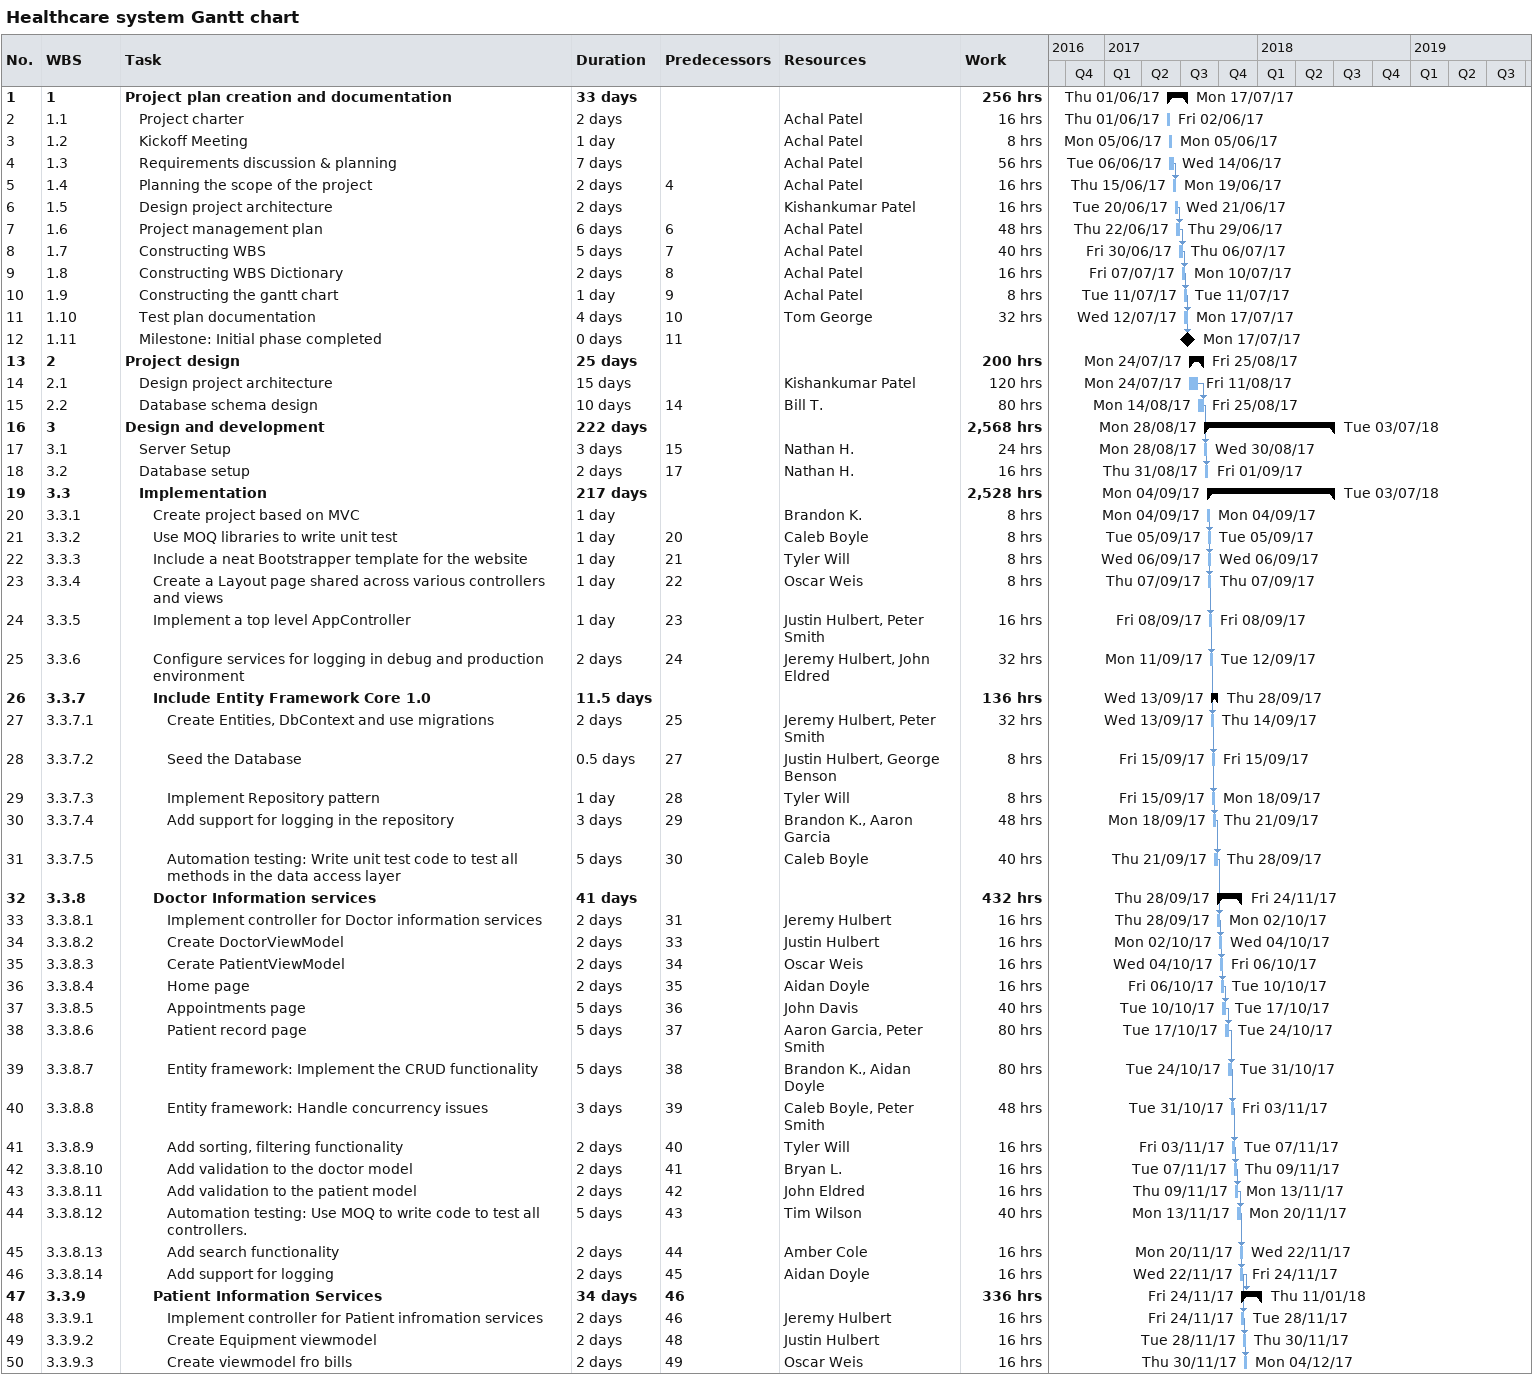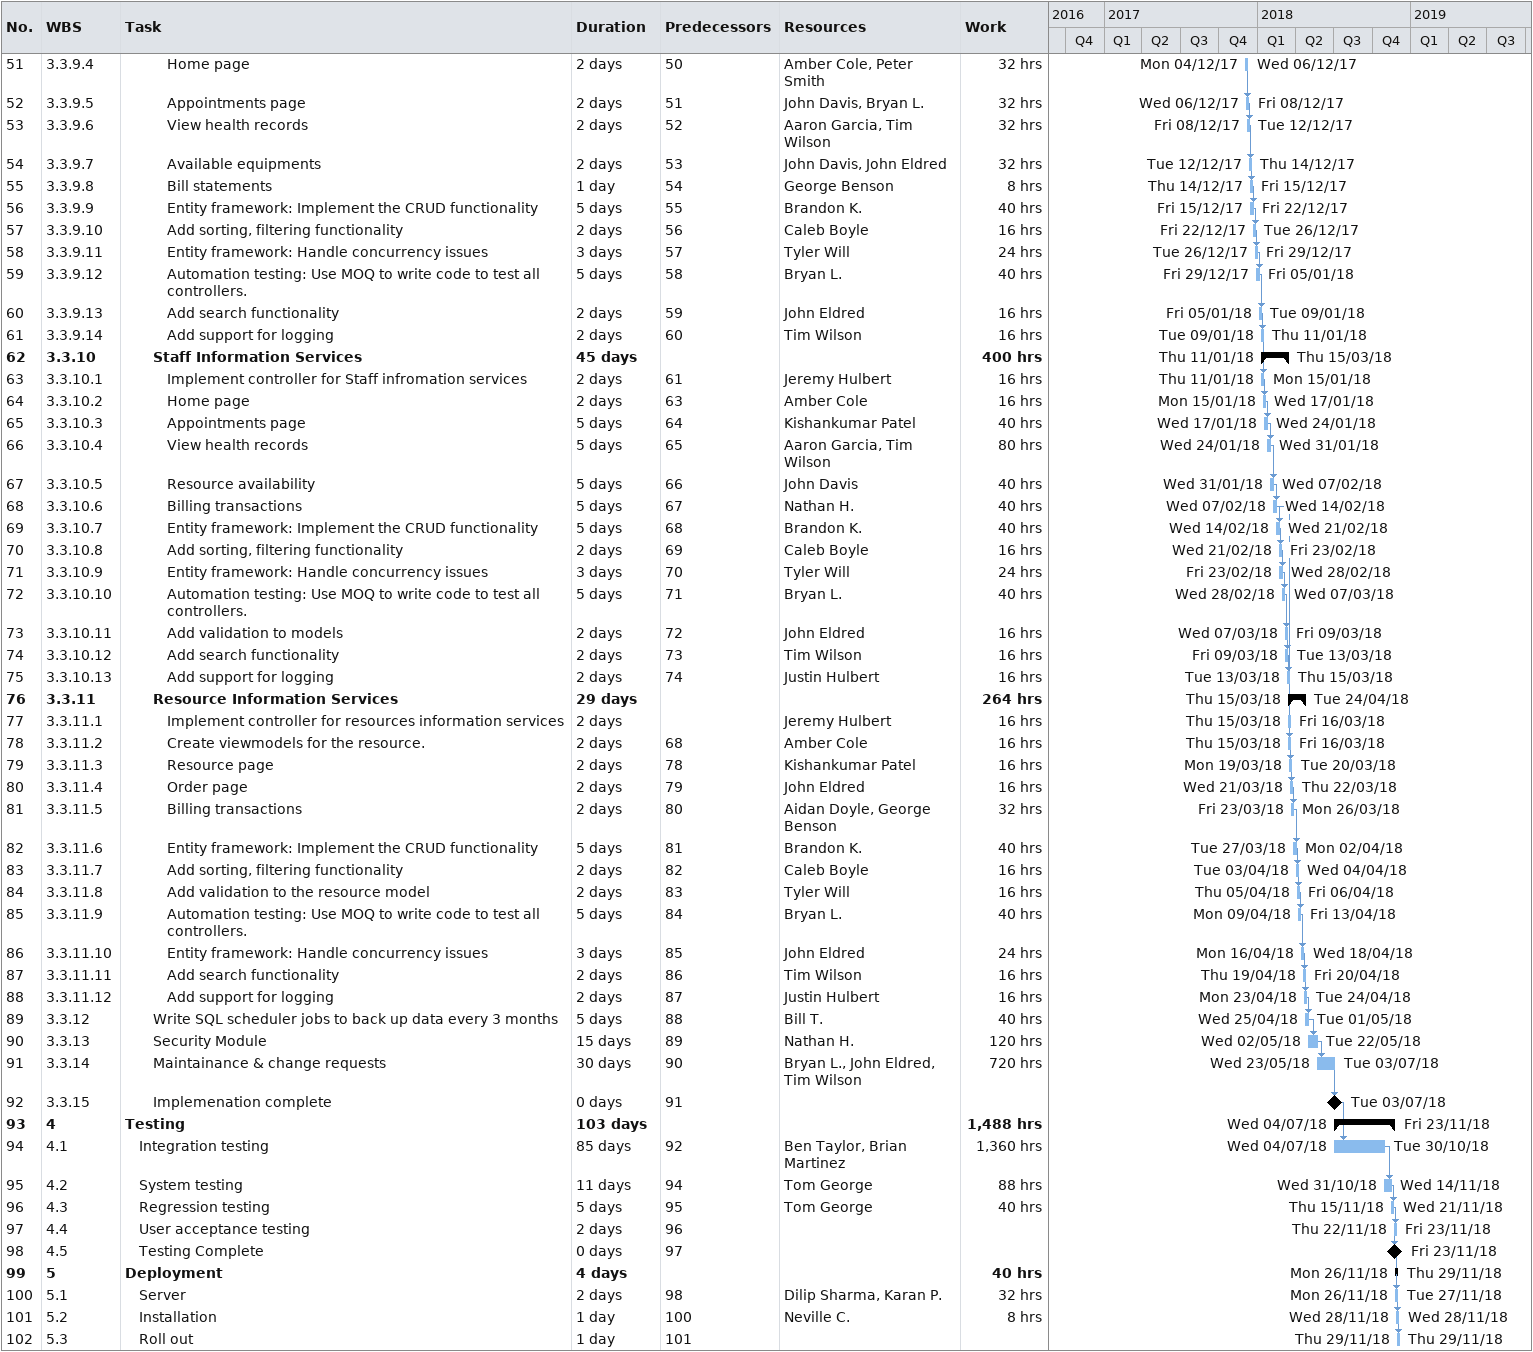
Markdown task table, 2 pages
Healthcare system Gantt chart

| ID | WBS | Task | Duration | Start | Finish | Predecessors | Resources | Work (h) |
|---|---|---|---|---|---|---|---|---|
| 1 | 1 | **Project plan creation and documentation** | 33d | 2017-06-01 | 2017-07-17 |  |  | 256 |
| 2 | 1.1 | Project charter | 2d | 2017-06-01 | 2017-06-02 |  | Achal Patel | 16 |
| 3 | 1.2 | Kickoff Meeting | 1d | 2017-06-05 | 2017-06-05 |  | Achal Patel | 8 |
| 4 | 1.3 | Requirements discussion & planning | 7d | 2017-06-06 | 2017-06-14 |  | Achal Patel | 56 |
| 5 | 1.4 | Planning the scope of the project | 2d | 2017-06-15 | 2017-06-19 | 4 | Achal Patel | 16 |
| 6 | 1.5 | Design project architecture | 2d | 2017-06-20 | 2017-06-21 |  | Kishankumar Patel | 16 |
| 7 | 1.6 | Project management plan | 6d | 2017-06-22 | 2017-06-29 | 6 | Achal Patel | 48 |
| 8 | 1.7 | Constructing WBS | 5d | 2017-06-30 | 2017-07-06 | 7 | Achal Patel | 40 |
| 9 | 1.8 | Constructing WBS Dictionary | 2d | 2017-07-07 | 2017-07-10 | 8 | Achal Patel | 16 |
| 10 | 1.9 | Constructing the gantt chart | 1d | 2017-07-11 | 2017-07-11 | 9 | Achal Patel | 8 |
| 11 | 1.10 | Test plan documentation | 4d | 2017-07-12 | 2017-07-17 | 10 | Tom George | 32 |
| 12 | 1.11 | Milestone: Initial phase completed | 0d | 2017-07-17 | 2017-07-17 | 11 |  |  |
| 13 | 2 | **Project design** | 25d | 2017-07-24 | 2017-08-25 |  |  | 200 |
| 14 | 2.1 | Design project architecture | 15d | 2017-07-24 | 2017-08-11 |  | Kishankumar Patel | 120 |
| 15 | 2.2 | Database schema design | 10d | 2017-08-14 | 2017-08-25 | 14 | Bill T. | 80 |
| 16 | 3 | **Design and development** | 222d | 2017-08-28 | 2018-07-03 |  |  | 2568 |
| 17 | 3.1 | Server Setup | 3d | 2017-08-28 | 2017-08-30 | 15 | Nathan H. | 24 |
| 18 | 3.2 | Database setup | 2d | 2017-08-31 | 2017-09-01 | 17 | Nathan H. | 16 |
| 19 | 3.3 | **Implementation** | 217d | 2017-09-04 | 2018-07-03 |  |  | 2528 |
| 20 | 3.3.1 | Create project based on MVC | 1d | 2017-09-04 | 2017-09-04 |  | Brandon K. | 8 |
| 21 | 3.3.2 | Use MOQ libraries to write unit test | 1d | 2017-09-05 | 2017-09-05 | 20 | Caleb Boyle | 8 |
| 22 | 3.3.3 | Include a neat Bootstrapper template for the website | 1d | 2017-09-06 | 2017-09-06 | 21 | Tyler Will | 8 |
| 23 | 3.3.4 | Create a Layout page shared across various controllers and views | 1d | 2017-09-07 | 2017-09-07 | 22 | Oscar Weis | 8 |
| 24 | 3.3.5 | Implement a top level AppController | 1d | 2017-09-08 | 2017-09-08 | 23 | Justin Hulbert, Peter Smith | 16 |
| 25 | 3.3.6 | Configure services for logging in debug and production environment | 2d | 2017-09-11 | 2017-09-12 | 24 | Jeremy Hulbert, John Eldred | 32 |
| 26 | 3.3.7 | **Include Entity Framework Core 1.0** | 11.5d | 2017-09-13 | 2017-09-28 |  |  | 136 |
| 27 | 3.3.7.1 | Create Entities, DbContext and use migrations | 2d | 2017-09-13 | 2017-09-14 | 25 | Jeremy Hulbert, Peter Smith | 32 |
| 28 | 3.3.7.2 | Seed the Database | 0.5d | 2017-09-15 | 2017-09-15 | 27 | Justin Hulbert, George Benson | 8 |
| 29 | 3.3.7.3 | Implement Repository pattern | 1d | 2017-09-15 | 2017-09-18 | 28 | Tyler Will | 8 |
| 30 | 3.3.7.4 | Add support for logging in the repository | 3d | 2017-09-18 | 2017-09-21 | 29 | Brandon K., Aaron Garcia | 48 |
| 31 | 3.3.7.5 | Automation testing: Write unit test code to test all methods in the data access layer | 5d | 2017-09-21 | 2017-09-28 | 30 | Caleb Boyle | 40 |
| 32 | 3.3.8 | **Doctor Information services** | 41d | 2017-09-28 | 2017-11-24 |  |  | 432 |
| 33 | 3.3.8.1 | Implement controller for Doctor information services | 2d | 2017-09-28 | 2017-10-02 | 31 | Jeremy Hulbert | 16 |
| 34 | 3.3.8.2 | Create DoctorViewModel | 2d | 2017-10-02 | 2017-10-04 | 33 | Justin Hulbert | 16 |
| 35 | 3.3.8.3 | Cerate PatientViewModel | 2d | 2017-10-04 | 2017-10-06 | 34 | Oscar Weis | 16 |
| 36 | 3.3.8.4 | Home page | 2d | 2017-10-06 | 2017-10-10 | 35 | Aidan Doyle | 16 |
| 37 | 3.3.8.5 | Appointments page | 5d | 2017-10-10 | 2017-10-17 | 36 | John Davis | 40 |
| 38 | 3.3.8.6 | Patient record page | 5d | 2017-10-17 | 2017-10-24 | 37 | Aaron Garcia, Peter Smith | 80 |
| 39 | 3.3.8.7 | Entity framework: Implement the CRUD functionality | 5d | 2017-10-24 | 2017-10-31 | 38 | Brandon K., Aidan Doyle | 80 |
| 40 | 3.3.8.8 | Entity framework: Handle concurrency issues | 3d | 2017-10-31 | 2017-11-03 | 39 | Caleb Boyle, Peter Smith | 48 |
| 41 | 3.3.8.9 | Add sorting, filtering functionality | 2d | 2017-11-03 | 2017-11-07 | 40 | Tyler Will | 16 |
| 42 | 3.3.8.10 | Add validation to the doctor model | 2d | 2017-11-07 | 2017-11-09 | 41 | Bryan L. | 16 |
| 43 | 3.3.8.11 | Add validation to the patient model | 2d | 2017-11-09 | 2017-11-13 | 42 | John Eldred | 16 |
| 44 | 3.3.8.12 | Automation testing: Use MOQ to write code to test all controllers. | 5d | 2017-11-13 | 2017-11-20 | 43 | Tim Wilson | 40 |
| 45 | 3.3.8.13 | Add search functionality | 2d | 2017-11-20 | 2017-11-22 | 44 | Amber Cole | 16 |
| 46 | 3.3.8.14 | Add support for logging | 2d | 2017-11-22 | 2017-11-24 | 45 | Aidan Doyle | 16 |
| 47 | 3.3.9 | **Patient Information Services** | 34d | 2017-11-24 | 2018-01-11 | 46 |  | 336 |
| 48 | 3.3.9.1 | Implement controller for Patient infromation services | 2d | 2017-11-24 | 2017-11-28 | 46 | Jeremy Hulbert | 16 |
| 49 | 3.3.9.2 | Create Equipment viewmodel | 2d | 2017-11-28 | 2017-11-30 | 48 | Justin Hulbert | 16 |
| 50 | 3.3.9.3 | Create viewmodel fro bills | 2d | 2017-11-30 | 2017-12-04 | 49 | Oscar Weis | 16 |
| 51 | 3.3.9.4 | Home page | 2d | 2017-12-04 | 2017-12-06 | 50 | Amber Cole, Peter Smith | 32 |
| 52 | 3.3.9.5 | Appointments page | 2d | 2017-12-06 | 2017-12-08 | 51 | John Davis, Bryan L. | 32 |
| 53 | 3.3.9.6 | View health records | 2d | 2017-12-08 | 2017-12-12 | 52 | Aaron Garcia, Tim Wilson | 32 |
| 54 | 3.3.9.7 | Available equipments | 2d | 2017-12-12 | 2017-12-14 | 53 | John Davis, John Eldred | 32 |
| 55 | 3.3.9.8 | Bill statements | 1d | 2017-12-14 | 2017-12-15 | 54 | George Benson | 8 |
| 56 | 3.3.9.9 | Entity framework: Implement the CRUD functionality | 5d | 2017-12-15 | 2017-12-22 | 55 | Brandon K. | 40 |
| 57 | 3.3.9.10 | Add sorting, filtering functionality | 2d | 2017-12-22 | 2017-12-26 | 56 | Caleb Boyle | 16 |
| 58 | 3.3.9.11 | Entity framework: Handle concurrency issues | 3d | 2017-12-26 | 2017-12-29 | 57 | Tyler Will | 24 |
| 59 | 3.3.9.12 | Automation testing: Use MOQ to write code to test all controllers. | 5d | 2017-12-29 | 2018-01-05 | 58 | Bryan L. | 40 |
| 60 | 3.3.9.13 | Add search functionality | 2d | 2018-01-05 | 2018-01-09 | 59 | John Eldred | 16 |
| 61 | 3.3.9.14 | Add support for logging | 2d | 2018-01-09 | 2018-01-11 | 60 | Tim Wilson | 16 |
| 62 | 3.3.10 | **Staff Information Services** | 45d | 2018-01-11 | 2018-03-15 |  |  | 400 |
| 63 | 3.3.10.1 | Implement controller for Staff infromation services | 2d | 2018-01-11 | 2018-01-15 | 61 | Jeremy Hulbert | 16 |
| 64 | 3.3.10.2 | Home page | 2d | 2018-01-15 | 2018-01-17 | 63 | Amber Cole | 16 |
| 65 | 3.3.10.3 | Appointments page | 5d | 2018-01-17 | 2018-01-24 | 64 | Kishankumar Patel | 40 |
| 66 | 3.3.10.4 | View health records | 5d | 2018-01-24 | 2018-01-31 | 65 | Aaron Garcia, Tim Wilson | 80 |
| 67 | 3.3.10.5 | Resource availability | 5d | 2018-01-31 | 2018-02-07 | 66 | John Davis | 40 |
| 68 | 3.3.10.6 | Billing transactions | 5d | 2018-02-07 | 2018-02-14 | 67 | Nathan H. | 40 |
| 69 | 3.3.10.7 | Entity framework: Implement the CRUD functionality | 5d | 2018-02-14 | 2018-02-21 | 68 | Brandon K. | 40 |
| 70 | 3.3.10.8 | Add sorting, filtering functionality | 2d | 2018-02-21 | 2018-02-23 | 69 | Caleb Boyle | 16 |
| 71 | 3.3.10.9 | Entity framework: Handle concurrency issues | 3d | 2018-02-23 | 2018-02-28 | 70 | Tyler Will | 24 |
| 72 | 3.3.10.10 | Automation testing: Use MOQ to write code to test all controllers. | 5d | 2018-02-28 | 2018-03-07 | 71 | Bryan L. | 40 |
| 73 | 3.3.10.11 | Add validation to models | 2d | 2018-03-07 | 2018-03-09 | 72 | John Eldred | 16 |
| 74 | 3.3.10.12 | Add search functionality | 2d | 2018-03-09 | 2018-03-13 | 73 | Tim Wilson | 16 |
| 75 | 3.3.10.13 | Add support for logging | 2d | 2018-03-13 | 2018-03-15 | 74 | Justin Hulbert | 16 |
| 76 | 3.3.11 | **Resource Information Services** | 29d | 2018-03-15 | 2018-04-24 |  |  | 264 |
| 77 | 3.3.11.1 | Implement controller for resources information services | 2d | 2018-03-15 | 2018-03-16 |  | Jeremy Hulbert | 16 |
| 78 | 3.3.11.2 | Create viewmodels for the resource. | 2d | 2018-03-15 | 2018-03-16 | 68 | Amber Cole | 16 |
| 79 | 3.3.11.3 | Resource page | 2d | 2018-03-19 | 2018-03-20 | 78 | Kishankumar Patel | 16 |
| 80 | 3.3.11.4 | Order page | 2d | 2018-03-21 | 2018-03-22 | 79 | John Eldred | 16 |
| 81 | 3.3.11.5 | Billing transactions | 2d | 2018-03-23 | 2018-03-26 | 80 | Aidan Doyle, George Benson | 32 |
| 82 | 3.3.11.6 | Entity framework: Implement the CRUD functionality | 5d | 2018-03-27 | 2018-04-02 | 81 | Brandon K. | 40 |
| 83 | 3.3.11.7 | Add sorting, filtering functionality | 2d | 2018-04-03 | 2018-04-04 | 82 | Caleb Boyle | 16 |
| 84 | 3.3.11.8 | Add validation to the resource model | 2d | 2018-04-05 | 2018-04-06 | 83 | Tyler Will | 16 |
| 85 | 3.3.11.9 | Automation testing: Use MOQ to write code to test all controllers. | 5d | 2018-04-09 | 2018-04-13 | 84 | Bryan L. | 40 |
| 86 | 3.3.11.10 | Entity framework: Handle concurrency issues | 3d | 2018-04-16 | 2018-04-18 | 85 | John Eldred | 24 |
| 87 | 3.3.11.11 | Add search functionality | 2d | 2018-04-19 | 2018-04-20 | 86 | Tim Wilson | 16 |
| 88 | 3.3.11.12 | Add support for logging | 2d | 2018-04-23 | 2018-04-24 | 87 | Justin Hulbert | 16 |
| 89 | 3.3.12 | Write SQL scheduler jobs to back up data every 3 months | 5d | 2018-04-25 | 2018-05-01 | 88 | Bill T. | 40 |
| 90 | 3.3.13 | Security Module | 15d | 2018-05-02 | 2018-05-22 | 89 | Nathan H. | 120 |
| 91 | 3.3.14 | Maintainance & change requests | 30d | 2018-05-23 | 2018-07-03 | 90 | Bryan L., John Eldred, Tim Wilson | 720 |
| 92 | 3.3.15 | Implemenation complete | 0d | 2018-07-03 | 2018-07-03 | 91 |  |  |
| 93 | 4 | **Testing** | 103d | 2018-07-04 | 2018-11-23 |  |  | 1488 |
| 94 | 4.1 | Integration testing | 85d | 2018-07-04 | 2018-10-30 | 92 | Ben Taylor, Brian Martinez | 1360 |
| 95 | 4.2 | System testing | 11d | 2018-10-31 | 2018-11-14 | 94 | Tom George | 88 |
| 96 | 4.3 | Regression testing | 5d | 2018-11-15 | 2018-11-21 | 95 | Tom George | 40 |
| 97 | 4.4 | User acceptance testing | 2d | 2018-11-22 | 2018-11-23 | 96 |  |  |
| 98 | 4.5 | Testing Complete | 0d | 2018-11-23 | 2018-11-23 | 97 |  |  |
| 99 | 5 | **Deployment** | 4d | 2018-11-26 | 2018-11-29 |  |  | 40 |
| 100 | 5.1 | Server | 2d | 2018-11-26 | 2018-11-27 | 98 | Dilip Sharma, Karan P. | 32 |
| 101 | 5.2 | Installation | 1d | 2018-11-28 | 2018-11-28 | 100 | Neville C. | 8 |
| 102 | 5.3 | Roll out | 1d | 2018-11-29 | 2018-11-29 | 101 |  |  |
